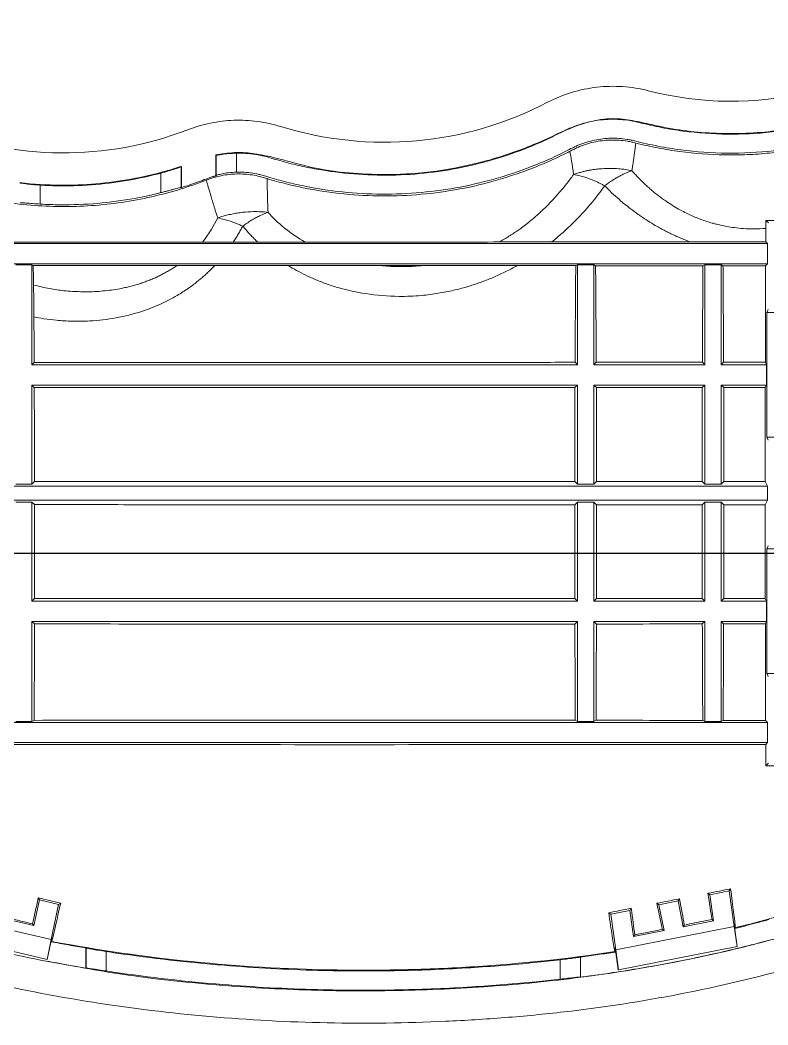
# Model space of a CAD drawing. Header units: inches. Extents: x 1424 to 4050, y 1126 to 1517.
# Drawn here: x 2799.89 to 2837.07, y 1321.96 to 1371.95 of the extents above; entities that cross this region are included whole.
import ezdxf

# ---------------------------------------------------------------- set-up
doc = ezdxf.new("R2010")
doc.units = ezdxf.units.IN
doc.header["$LTSCALE"] = 15
doc.linetypes.add('PHANTOM', pattern=[12.7, 6.35, -1.27, 1.27, -1.27, 1.27, -1.27])

msp = doc.modelspace()

# ---------------------------------------------------------------- linework, layer by layer
at = {"color": 7, "linetype": 'Continuous', "lineweight": 15}
for p, q in [((2809.635, 1365.229), (2809.62, 1365.241)), ((2809.62, 1364.207), (2809.62, 1365.241)), ((2809.635, 1364.226), (2809.635, 1365.229)), ((2810.64, 1365.329), (2810.64, 1364.387)), ((2807.912, 1364.677), (2807.898, 1364.658)), ((2807.912, 1364.677), (2807.912, 1363.622)), ((2806.893, 1363.368), (2806.893, 1364.341)), ((2807.898, 1363.632), (2807.898, 1364.658)), ((2809.62, 1364.207), (2809.635, 1364.226)), ((2800.891, 1363.743), (2800.891, 1362.799)), ((2837.101, 1361.863), (2836.976, 1361.989)), ((2837.057, 1360.833), (2796.793, 1360.833)), ((2837.057, 1360.833), (2836.967, 1360.922)), ((2837.057, 1360.833), (2837.057, 1359.828)), ((2791.55, 1359.828), (2837.057, 1359.828)), ((2799.671, 1359.781), (2800.475, 1359.781)), ((2800.475, 1359.781), (2800.538, 1359.75)), ((2800.475, 1359.781), (2800.475, 1354.803)), ((2824.6, 1359.737), (2827.519, 1359.736)), ((2827.519, 1359.736), (2827.61, 1359.781)), ((2827.61, 1359.781), (2828.414, 1359.781)), ((2827.61, 1354.803), (2827.61, 1359.781)), ((2828.414, 1359.781), (2828.506, 1359.735)), ((2828.414, 1359.781), (2828.414, 1354.803)), ((2833.846, 1359.734), (2833.941, 1359.781)), ((2833.941, 1359.781), (2834.745, 1359.781)), ((2833.941, 1354.803), (2833.941, 1359.781)), ((2834.745, 1359.781), (2834.841, 1359.733)), ((2834.745, 1359.781), (2834.745, 1354.803)), ((2836.962, 1359.733), (2837.057, 1359.828)), ((2837.017, 1357.4), (2837.092, 1357.549)), ((2837.017, 1351.201), (2837.017, 1357.4)), ((2837.017, 1357.4), (2838.101, 1357.4)), ((2800.475, 1354.803), (2800.585, 1354.913)), ((2800.475, 1354.803), (2827.61, 1354.803)), ((2827.486, 1354.927), (2827.61, 1354.803)), ((2828.414, 1354.803), (2828.538, 1354.927)), ((2828.414, 1354.803), (2833.941, 1354.803)), ((2833.817, 1354.928), (2833.941, 1354.803)), ((2834.745, 1354.803), (2834.87, 1354.928)), ((2834.745, 1354.803), (2837.01, 1354.803)), ((2836.948, 1354.927), (2837.01, 1354.803)), ((2837.01, 1354.803), (2837.01, 1353.798)), ((2827.61, 1353.798), (2800.475, 1353.798)), ((2800.475, 1353.798), (2800.475, 1348.866)), ((2800.59, 1353.682), (2800.475, 1353.798)), ((2827.61, 1353.798), (2827.481, 1353.669)), ((2827.61, 1348.866), (2827.61, 1353.798)), ((2833.941, 1353.798), (2828.414, 1353.798)), ((2828.414, 1353.798), (2828.414, 1348.866)), ((2828.543, 1353.668), (2828.414, 1353.798)), ((2833.941, 1353.798), (2833.812, 1353.668)), ((2833.941, 1348.866), (2833.941, 1353.798)), ((2837.01, 1353.798), (2834.745, 1353.798)), ((2834.745, 1353.798), (2834.745, 1348.866)), ((2834.745, 1353.798), (2834.875, 1353.668)), ((2837.01, 1353.798), (2836.946, 1353.669)), ((2837.092, 1351.051), (2837.017, 1351.201)), ((2838.101, 1351.201), (2837.017, 1351.201)), ((2791.527, 1348.773), (2837.057, 1348.773)), ((2800.475, 1348.866), (2799.671, 1348.866)), ((2800.6, 1348.991), (2800.475, 1348.866)), ((2827.61, 1348.866), (2827.47, 1349.006)), ((2828.414, 1348.866), (2827.61, 1348.866)), ((2828.554, 1349.005), (2828.414, 1348.866)), ((2833.941, 1348.866), (2833.804, 1349.003)), ((2834.745, 1348.866), (2833.941, 1348.866)), ((2834.882, 1349.002), (2834.745, 1348.866)), ((2836.943, 1349.001), (2837.057, 1348.773)), ((2837.057, 1348.069), (2837.057, 1348.773)), ((2837.057, 1348.069), (2791.527, 1348.069)), ((2799.671, 1347.976), (2800.475, 1347.976)), ((2800.475, 1347.976), (2800.601, 1347.85)), ((2800.475, 1347.976), (2800.475, 1343.044)), ((2827.469, 1347.836), (2827.61, 1347.976)), ((2827.61, 1347.976), (2828.414, 1347.976)), ((2827.61, 1343.044), (2827.61, 1347.976)), ((2828.414, 1347.976), (2828.554, 1347.836)), ((2828.414, 1347.976), (2828.414, 1343.044)), ((2833.804, 1347.839), (2833.941, 1347.976)), ((2833.941, 1347.976), (2834.745, 1347.976)), ((2833.941, 1343.044), (2833.941, 1347.976)), ((2834.745, 1347.976), (2834.882, 1347.84)), ((2834.745, 1347.976), (2834.745, 1343.044)), ((2837.057, 1348.069), (2836.943, 1347.842)), ((2837.017, 1345.641), (2837.092, 1345.791)), ((2837.017, 1339.442), (2837.017, 1345.641)), ((2837.017, 1345.641), (2838.101, 1345.641)), ((2800.602, 1343.171), (2800.475, 1343.044)), ((2800.475, 1343.044), (2827.61, 1343.044)), ((2827.473, 1343.181), (2827.61, 1343.044)), ((2828.55, 1343.18), (2828.414, 1343.044)), ((2828.414, 1343.044), (2833.941, 1343.044)), ((2833.811, 1343.175), (2833.941, 1343.044)), ((2834.875, 1343.174), (2834.745, 1343.044)), ((2834.745, 1343.044), (2837.01, 1343.044)), ((2836.947, 1343.171), (2837.01, 1343.044)), ((2837.01, 1343.044), (2837.01, 1342.039)), ((2827.61, 1342.039), (2800.475, 1342.039)), ((2800.475, 1342.039), (2800.475, 1337.061)), ((2800.601, 1341.913), (2800.475, 1342.039)), ((2827.61, 1342.039), (2827.476, 1341.905)), ((2827.61, 1337.061), (2827.61, 1342.039)), ((2833.941, 1342.039), (2828.414, 1342.039)), ((2828.414, 1342.039), (2828.414, 1337.061)), ((2828.547, 1341.906), (2828.414, 1342.039)), ((2833.941, 1342.039), (2833.814, 1341.912)), ((2833.941, 1337.061), (2833.941, 1342.039)), ((2837.01, 1342.039), (2834.745, 1342.039)), ((2834.745, 1342.039), (2834.745, 1337.061)), ((2834.871, 1341.914), (2834.745, 1342.039)), ((2837.01, 1342.039), (2836.949, 1341.917)), ((2837.092, 1339.293), (2837.017, 1339.442)), ((2838.101, 1339.442), (2837.017, 1339.442)), ((2837.057, 1337.014), (2791.539, 1337.014)), ((2800.475, 1337.061), (2799.671, 1337.061)), ((2800.585, 1337.116), (2800.475, 1337.061)), ((2827.61, 1337.061), (2827.495, 1337.118)), ((2828.414, 1337.061), (2827.61, 1337.061)), ((2828.528, 1337.118), (2828.414, 1337.061)), ((2833.941, 1337.061), (2833.835, 1337.114)), ((2834.745, 1337.061), (2833.941, 1337.061)), ((2834.85, 1337.113), (2834.745, 1337.061)), ((2837.057, 1337.014), (2836.96, 1337.111)), ((2837.057, 1337.014), (2837.057, 1336.009)), ((2791.543, 1336.009), (2837.057, 1336.009)), ((2836.964, 1335.917), (2837.057, 1336.009)), ((2836.968, 1334.854), (2837.101, 1334.986)), ((2835.22, 1328.732), (2835.145, 1328.627)), ((2800.859, 1328.179), (2800.792, 1328.286)), ((2832.678, 1328.234), (2832.607, 1328.129)), ((2834.195, 1328.44), (2834.095, 1328.512)), ((2835.145, 1328.627), (2834.195, 1328.44)), ((2834.377, 1327.145), (2834.195, 1328.44)), ((2835.145, 1328.627), (2835.394, 1326.852)), ((2800.561, 1326.907), (2800.859, 1328.179)), ((2801.8, 1327.959), (2800.859, 1328.179)), ((2801.8, 1327.959), (2801.428, 1326.208)), ((2801.905, 1328.025), (2801.8, 1327.959)), ((2830.282, 1327.764), (2830.207, 1327.658)), ((2831.659, 1327.943), (2831.553, 1328.013)), ((2832.607, 1328.129), (2831.659, 1327.943)), ((2831.91, 1326.661), (2831.659, 1327.943)), ((2832.607, 1328.129), (2832.858, 1326.847)), ((2795.593, 1327.573), (2801.428, 1326.208)), ((2800.561, 1326.907), (2799.081, 1327.253)), ((2829.257, 1327.472), (2829.158, 1327.543)), ((2829.257, 1327.472), (2830.207, 1327.658)), ((2829.506, 1325.697), (2829.257, 1327.472)), ((2830.207, 1327.658), (2830.389, 1326.362)), ((2834.295, 1327.203), (2834.377, 1327.145)), ((2800.508, 1326.993), (2800.561, 1326.907)), ((2829.506, 1325.697), (2835.394, 1326.852)), ((2831.824, 1326.719), (2831.91, 1326.661)), ((2834.377, 1327.145), (2832.858, 1326.847)), ((2832.858, 1326.847), (2832.916, 1326.933)), ((2835.393, 1326.96), (2835.413, 1326.945)), ((2835.547, 1325.858), (2835.393, 1326.96)), ((2835.394, 1326.852), (2835.543, 1325.857)), ((2835.413, 1326.945), (2835.395, 1326.942)), ((2835.438, 1326.768), (2835.413, 1326.945)), ((2835.438, 1326.768), (2835.462, 1326.803)), ((2801.228, 1325.222), (2795.376, 1326.592)), ((2801.428, 1326.208), (2801.228, 1325.222)), ((2801.232, 1325.221), (2801.463, 1326.309)), ((2801.437, 1326.1), (2801.477, 1326.287)), ((2801.477, 1326.287), (2801.459, 1326.291)), ((2801.463, 1326.309), (2801.477, 1326.287)), ((2831.91, 1326.661), (2830.389, 1326.362)), ((2830.389, 1326.362), (2830.45, 1326.449)), ((2801.437, 1326.1), (2801.468, 1326.12)), ((2803.165, 1325.786), (2803.158, 1325.791)), ((2803.158, 1325.791), (2803.158, 1324.783)), ((2803.165, 1325.786), (2803.165, 1324.789)), ((2829.463, 1325.778), (2829.479, 1325.8)), ((2829.481, 1325.782), (2829.463, 1325.778)), ((2829.463, 1325.778), (2829.49, 1325.589)), ((2829.479, 1325.8), (2829.634, 1324.698)), ((2829.638, 1324.699), (2829.506, 1325.697)), ((2835.543, 1325.857), (2829.638, 1324.699)), ((2835.547, 1325.858), (2835.543, 1325.857)), ((2801.232, 1325.221), (2801.228, 1325.222)), ((2804.17, 1325.615), (2804.17, 1324.646)), ((2826.748, 1325.205), (2826.748, 1324.241)), ((2827.76, 1325.343), (2827.753, 1325.338)), ((2827.753, 1325.338), (2827.753, 1324.346)), ((2827.76, 1325.343), (2827.76, 1324.34)), ((2829.638, 1324.699), (2829.634, 1324.698))]:
    msp.add_line(p, q, dxfattribs=at)
at = {"color": 1, "linetype": 'PHANTOM', "lineweight": 30}
msp.add_line((2851.106, 1345.413), (2778.139, 1345.413), dxfattribs=at)
at = {"color": 7, "linetype": 'Continuous', "lineweight": 15, "flags": 128}
for points in [[(2807.898, 1363.632), (2807.905, 1363.627), (2807.912, 1363.622)], [(2829.459, 1325.612), (2829.474, 1325.6), (2829.49, 1325.589)], [(2803.158, 1324.783), (2803.162, 1324.786), (2803.165, 1324.789)], [(2827.753, 1324.346), (2827.757, 1324.343), (2827.76, 1324.34)]]:
    msp.add_lwpolyline(points, dxfattribs=at)
at = {"color": 7, "linetype": 'Continuous', "lineweight": 15}
for centre, radius, start, end in [((2835.253, 1384.541), 16.626, 255.6029, 310.7847), ((2818.014, 1383.415), 17.538, 252.8357, 297.5269), ((2802.059, 1382.432), 17.086, 247.8182, 291.1501)]:
    msp.add_arc(centre, radius, start, end, dxfattribs=at)
for points, knots in [([(2809.62, 1365.241), (2809.921, 1365.291), (2810.522, 1365.39), (2811.733, 1365.326), (2813.182, 1364.935), (2814.91, 1364.474), (2816.693, 1364.292), (2818.691, 1364.239), (2820.904, 1364.439), (2823.282, 1364.959), (2825.229, 1365.642), (2826.747, 1366.363), (2827.947, 1366.865), (2829.13, 1367.1), (2830.215, 1366.994), (2831.174, 1366.777), (2832.773, 1366.423), (2835.068, 1366.237), (2837.714, 1366.414), (2840.015, 1366.902), (2841.964, 1367.547), (2843.669, 1368.331), (2845.127, 1369.191), (2846.238, 1369.96), (2846.954, 1370.565), (2847.307, 1370.813), (2847.383, 1370.866)], [0, 0, 0, 0, 0.023112, 0.046222, 0.091514, 0.136872, 0.182093, 0.227314, 0.288788, 0.350514, 0.411993, 0.445174, 0.478296, 0.510788, 0.535561, 0.560553, 0.58555, 0.660077, 0.734604, 0.786482, 0.838525, 0.890402, 0.928797, 0.967194, 0.992974, 1, 1, 1, 1]), ([(2845.13, 1369.176), (2844.618, 1368.847), (2843.448, 1368.175), (2841.543, 1367.346), (2839.432, 1366.714), (2837.261, 1366.342), (2835.063, 1366.232), (2833.224, 1366.363), (2831.97, 1366.567), (2831.24, 1366.718), (2830.766, 1366.836), (2830.462, 1366.909), (2830.158, 1366.964), (2829.736, 1367.014), (2829.247, 1367.024), (2828.753, 1366.991), (2828.264, 1366.911), (2827.791, 1366.791), (2827.388, 1366.645), (2827.11, 1366.525), (2826.729, 1366.333), (2826.043, 1365.987), (2824.892, 1365.495), (2823.425, 1364.984), (2821.601, 1364.544), (2819.749, 1364.285), (2817.877, 1364.207), (2816.011, 1364.311), (2814.461, 1364.551), (2813.411, 1364.793), (2812.795, 1364.958), (2812.382, 1365.083), (2812.098, 1365.166), (2811.78, 1365.238), (2811.344, 1365.308), (2810.94, 1365.332), (2810.704, 1365.331), (2810.64, 1365.329)], [0.1949706, 0.1949706, 0.1949706, 0.1949706, 0.2240653, 0.2590262, 0.293987, 0.3289479, 0.3639088, 0.3988696, 0.41635, 0.4250903, 0.4338305, 0.4394458, 0.4450612, 0.4563008, 0.4675414, 0.4787834, 0.4900259, 0.5012669, 0.5125067, 0.5181217, 0.5237366, 0.5386711, 0.5536056, 0.5834746, 0.6133436, 0.6432126, 0.6730817, 0.7029507, 0.7328197, 0.7477542, 0.7552214, 0.7626887, 0.7685555, 0.7744223, 0.786162, 0.7979018, 0.8022878, 0.8022878, 0.8022878, 0.8022878]), ([(2847.316, 1369.478), (2847.17, 1369.361), (2847.022, 1369.247), (2846.724, 1369.022), (2846.574, 1368.912), (2846.12, 1368.59), (2845.812, 1368.384), (2844.872, 1367.796), (2844.225, 1367.44), (2842.89, 1366.803), (2842.199, 1366.521), (2840.784, 1366.038), (2840.069, 1365.84), (2838.625, 1365.526), (2837.895, 1365.411), (2836.79, 1365.301), (2836.42, 1365.275), (2835.676, 1365.244), (2835.301, 1365.24), (2834.181, 1365.259), (2833.439, 1365.315), (2832.334, 1365.462), (2831.967, 1365.522), (2831.419, 1365.627), (2831.236, 1365.665), (2830.872, 1365.747), (2830.69, 1365.792), (2830.509, 1365.836)], [0, 0, 0, 0, 0.03125, 0.03125, 0.0625, 0.0625, 0.125, 0.125, 0.25, 0.25, 0.375, 0.375, 0.5, 0.5, 0.625, 0.625, 0.6875, 0.6875, 0.75, 0.75, 0.875, 0.875, 0.9375, 0.9375, 0.96875, 0.96875, 1, 1, 1, 1]), ([(2810.64, 1364.387), (2810.7, 1364.389), (2810.902, 1364.391), (2811.24, 1364.371), (2811.608, 1364.311), (2811.858, 1364.254), (2812.103, 1364.184), (2812.535, 1364.052), (2813.188, 1363.878), (2814.283, 1363.625), (2815.914, 1363.372), (2817.87, 1363.264), (2819.834, 1363.345), (2821.777, 1363.617), (2823.692, 1364.079), (2825.227, 1364.614), (2826.438, 1365.131), (2827.171, 1365.501), (2827.514, 1365.673), (2827.727, 1365.765), (2828.07, 1365.89), (2828.456, 1365.988), (2828.861, 1366.054), (2829.269, 1366.081), (2829.669, 1366.073), (2830.027, 1366.031), (2830.264, 1365.988), (2830.53, 1365.924), (2831.03, 1365.8), (2831.804, 1365.639), (2833.116, 1365.426), (2835.055, 1365.288), (2837.364, 1365.403), (2839.648, 1365.795), (2841.868, 1366.459), (2843.785, 1367.294), (2844.94, 1367.946), (2845.405, 1368.236)], [0.3037626, 0.3037626, 0.3037626, 0.3037626, 0.3080773, 0.3182603, 0.3284434, 0.3335322, 0.3386211, 0.3450982, 0.3515752, 0.3645294, 0.3904377, 0.416346, 0.4422543, 0.4681626, 0.4940709, 0.5199792, 0.5329334, 0.5458875, 0.550758, 0.5556284, 0.5653778, 0.5751281, 0.5848799, 0.5946312, 0.6043812, 0.6141305, 0.6190012, 0.6238719, 0.6314532, 0.6390344, 0.6541969, 0.6845219, 0.7148469, 0.7451718, 0.7754968, 0.8058218, 0.8274082, 0.8274082, 0.8274082, 0.8274082]), ([(2831.12, 1368.437), (2830.702, 1368.544), (2830.278, 1368.613), (2829.418, 1368.671), (2828.989, 1368.661), (2828.143, 1368.563), (2827.725, 1368.476), (2826.9, 1368.224), (2826.502, 1368.061), (2826.119, 1367.862)], [0, 0, 0, 0, 0.25, 0.25, 0.5, 0.5, 0.75, 0.75, 1, 1, 1, 1]), ([(2812.838, 1366.657), (2812.461, 1366.774), (2812.078, 1366.858), (2811.297, 1366.961), (2810.905, 1366.98), (2810.127, 1366.953), (2809.741, 1366.907), (2808.971, 1366.75), (2808.592, 1366.639), (2808.224, 1366.497)], [0, 0, 0, 0, 0.25, 0.25, 0.5, 0.5, 0.75, 0.75, 1, 1, 1, 1]), ([(2830.509, 1365.836), (2830.44, 1365.853), (2830.371, 1365.87), (2830.233, 1365.902), (2830.163, 1365.915), (2829.954, 1365.95), (2829.814, 1365.966), (2829.531, 1365.987), (2829.388, 1365.989), (2829.106, 1365.981), (2828.966, 1365.97), (2828.688, 1365.935), (2828.55, 1365.911), (2828.275, 1365.849), (2828.138, 1365.811), (2827.937, 1365.743), (2827.871, 1365.72), (2827.739, 1365.669), (2827.673, 1365.643), (2827.545, 1365.585), (2827.482, 1365.554), (2827.357, 1365.491), (2827.293, 1365.459), (2827.229, 1365.427)], [0, 0, 0, 0, 0.0625, 0.0625, 0.125, 0.125, 0.25, 0.25, 0.375, 0.375, 0.5, 0.5, 0.625, 0.625, 0.75, 0.75, 0.8125, 0.8125, 0.875, 0.875, 0.9375, 0.9375, 1, 1, 1, 1]), ([(2830.312, 1364.462), (2830.32, 1364.518), (2830.337, 1364.625), (2830.358, 1364.771), (2830.377, 1364.899), (2830.393, 1365.01), (2830.407, 1365.106), (2830.419, 1365.188), (2830.437, 1365.319), (2830.461, 1365.489), (2830.488, 1365.681), (2830.502, 1365.786), (2830.509, 1365.836)], [0, 0, 0, 0, 0.094155, 0.180774, 0.259858, 0.331406, 0.39542, 0.451898, 0.500841, 0.677294, 0.843679, 1, 1, 1, 1]), ([(2810.64, 1365.329), (2810.508, 1365.326), (2810.379, 1365.319), (2810.138, 1365.299), (2810.028, 1365.285), (2809.843, 1365.26), (2809.768, 1365.248), (2809.666, 1365.231), (2809.637, 1365.227), (2809.635, 1365.229)], [0, 0, 0, 0, 0.25, 0.25, 0.5, 0.5, 0.75, 0.75, 1, 1, 1, 1]), ([(2827.229, 1365.427), (2826.939, 1365.281), (2826.648, 1365.137), (2826.06, 1364.869), (2825.763, 1364.744), (2824.864, 1364.389), (2824.256, 1364.18), (2823.019, 1363.821), (2822.391, 1363.671), (2821.113, 1363.431), (2820.473, 1363.342), (2818.553, 1363.169), (2817.272, 1363.174), (2815.348, 1363.369), (2814.704, 1363.465), (2813.749, 1363.655), (2813.432, 1363.726), (2812.96, 1363.844), (2812.803, 1363.885), (2812.49, 1363.971), (2812.335, 1364.017), (2812.179, 1364.064)], [0, 0, 0, 0, 0.0625, 0.0625, 0.125, 0.125, 0.25, 0.25, 0.375, 0.375, 0.5, 0.5, 0.75, 0.75, 0.875, 0.875, 0.9375, 0.9375, 0.96875, 0.96875, 1, 1, 1, 1]), ([(2799.872, 1363.866), (2800.542, 1363.787), (2801.806, 1363.707), (2803.657, 1363.778), (2805.415, 1364.013), (2806.821, 1364.34), (2807.65, 1364.59), (2807.912, 1364.677)], [0.860063, 0.860063, 0.860063, 0.860063, 0.8923623, 0.9205763, 0.9487903, 0.9770042, 0.9900092, 0.9900092, 0.9900092, 0.9900092]), ([(2806.893, 1364.341), (2806.403, 1364.211), (2805.338, 1363.971), (2803.66, 1363.747), (2802.147, 1363.689), (2801.224, 1363.722), (2800.891, 1363.743)], [0.87706006, 0.87706006, 0.87706006, 0.87706006, 0.90128197, 0.92949593, 0.95770989, 0.9736463, 0.9736463, 0.9736463, 0.9736463]), ([(2807.898, 1364.658), (2807.895, 1364.654), (2807.866, 1364.642), (2807.76, 1364.603), (2807.684, 1364.577), (2807.498, 1364.516), (2807.388, 1364.482), (2807.151, 1364.412), (2807.022, 1364.376), (2806.893, 1364.341)], [0, 0, 0, 0, 0.25, 0.25, 0.5, 0.5, 0.75, 0.75, 1, 1, 1, 1]), ([(2807.912, 1363.622), (2808.041, 1363.662), (2808.472, 1363.801), (2809.035, 1364.011), (2809.386, 1364.14), (2809.518, 1364.18), (2809.601, 1364.202), (2809.62, 1364.207)], [0.24986639, 0.24986639, 0.24986639, 0.24986639, 0.25511465, 0.26735101, 0.27243961, 0.27752821, 0.27901273, 0.27901273, 0.27901273, 0.27901273]), ([(2812.179, 1364.064), (2812.054, 1364.101), (2811.932, 1364.139), (2811.683, 1364.202), (2811.556, 1364.227), (2811.301, 1364.267), (2811.172, 1364.282), (2810.915, 1364.299), (2810.787, 1364.301), (2810.531, 1364.295), (2810.403, 1364.287), (2810.148, 1364.259), (2810.02, 1364.238), (2809.765, 1364.185), (2809.639, 1364.154), (2809.39, 1364.081), (2809.269, 1364.035), (2809.147, 1363.99)], [0, 0, 0, 0, 0.125, 0.125, 0.25, 0.25, 0.375, 0.375, 0.5, 0.5, 0.625, 0.625, 0.75, 0.75, 0.875, 0.875, 1, 1, 1, 1]), ([(2809.635, 1364.226), (2809.637, 1364.229), (2809.665, 1364.239), (2809.768, 1364.268), (2809.843, 1364.287), (2810.027, 1364.326), (2810.138, 1364.345), (2810.377, 1364.374), (2810.508, 1364.384), (2810.64, 1364.387)], [0, 0, 0, 0, 0.25, 0.25, 0.5, 0.5, 0.75, 0.75, 1, 1, 1, 1]), ([(2823.718, 1360.914), (2823.799, 1360.96), (2823.962, 1361.051), (2824.198, 1361.194), (2824.423, 1361.338), (2824.635, 1361.482), (2824.814, 1361.613), (2824.97, 1361.729), (2825.142, 1361.863), (2825.38, 1362.057), (2825.621, 1362.268), (2826.006, 1362.624), (2826.437, 1363.064), (2826.888, 1363.588), (2827.195, 1363.976), (2827.35, 1364.187), (2827.412, 1364.271)], [0, 0, 0, 0, 0.049934, 0.099847, 0.149741, 0.195392, 0.241034, 0.272968, 0.304085, 0.363881, 0.447451, 0.488814, 0.671683, 0.818154, 0.927547, 1, 1, 1, 1]), ([(2827.412, 1364.271), (2827.478, 1364.293), (2827.606, 1364.337), (2827.797, 1364.391), (2827.977, 1364.436), (2828.148, 1364.472), (2828.308, 1364.501), (2828.456, 1364.523), (2828.593, 1364.54), (2828.718, 1364.552), (2828.935, 1364.569), (2829.241, 1364.578), (2829.627, 1364.561), (2829.982, 1364.523), (2830.205, 1364.482), (2830.312, 1364.462)], [0, 0, 0, 0, 0.072447, 0.140636, 0.204557, 0.264204, 0.319576, 0.370674, 0.4175, 0.46006, 0.498361, 0.639147, 0.769686, 0.889964, 1, 1, 1, 1]), ([(2828.956, 1363.708), (2828.907, 1363.735), (2828.808, 1363.789), (2828.655, 1363.867), (2828.494, 1363.942), (2828.326, 1364.014), (2828.151, 1364.082), (2827.946, 1364.151), (2827.695, 1364.222), (2827.513, 1364.253), (2827.412, 1364.271)], [0, 0, 0, 0, 0.089003, 0.183505, 0.283514, 0.389029, 0.500045, 0.619435, 0.78608, 1, 1, 1, 1]), ([(2830.312, 1364.462), (2830.26, 1364.443), (2830.156, 1364.406), (2829.996, 1364.338), (2829.832, 1364.261), (2829.663, 1364.173), (2829.491, 1364.074), (2829.316, 1363.964), (2829.136, 1363.843), (2829.016, 1363.753), (2828.956, 1363.708)], [0, 0, 0, 0, 0.117755, 0.237321, 0.358846, 0.482463, 0.608291, 0.736434, 0.866979, 1, 1, 1, 1]), ([(2830.312, 1364.462), (2830.357, 1364.411), (2830.446, 1364.308), (2830.591, 1364.153), (2830.745, 1363.995), (2830.906, 1363.837), (2831.076, 1363.679), (2831.254, 1363.522), (2831.439, 1363.366), (2831.633, 1363.213), (2831.834, 1363.063), (2832.184, 1362.817), (2832.579, 1362.575), (2833.102, 1362.304), (2833.584, 1362.089), (2834.021, 1361.937), (2834.321, 1361.85), (2834.499, 1361.802), (2834.743, 1361.743), (2835.053, 1361.681), (2835.433, 1361.622), (2835.884, 1361.577), (2836.405, 1361.556), (2836.776, 1361.574), (2836.972, 1361.583)], [0, 0, 0, 0, 0.034397, 0.069055, 0.103955, 0.139031, 0.174208, 0.209411, 0.244597, 0.279768, 0.314932, 0.350103, 0.45669, 0.499924, 0.579981, 0.658209, 0.67301, 0.695765, 0.72648, 0.765163, 0.811826, 0.866487, 0.929194, 1, 1, 1, 1]), ([(2809.147, 1363.99), (2808.909, 1363.902), (2808.67, 1363.814), (2808.191, 1363.648), (2807.951, 1363.571), (2807.225, 1363.355), (2806.737, 1363.23), (2805.753, 1363.016), (2805.257, 1362.928), (2804.256, 1362.791), (2803.75, 1362.74), (2802.228, 1362.649), (2801.22, 1362.667), (2799.218, 1362.854), (2798.223, 1363.024), (2797.236, 1363.273)], [0, 0, 0, 0, 0.0625, 0.0625, 0.125, 0.125, 0.25, 0.25, 0.375, 0.375, 0.5, 0.5, 0.75, 0.75, 1, 1, 1, 1]), ([(2800.891, 1363.743), (2800.76, 1363.751), (2800.631, 1363.761), (2800.39, 1363.783), (2800.28, 1363.794), (2800.002, 1363.827), (2799.891, 1363.845), (2799.886, 1363.85)], [0, 0, 0, 0, 0.25, 0.25, 0.5, 0.5, 1, 1, 1, 1]), ([(2809.712, 1362.109), (2809.691, 1362.174), (2809.651, 1362.301), (2809.595, 1362.482), (2809.542, 1362.651), (2809.494, 1362.809), (2809.449, 1362.957), (2809.408, 1363.095), (2809.357, 1363.265), (2809.3, 1363.459), (2809.241, 1363.663), (2809.189, 1363.842), (2809.161, 1363.941), (2809.147, 1363.99)], [0, 0, 0, 0, 0.076905, 0.151999, 0.225295, 0.296796, 0.366508, 0.434439, 0.500595, 0.629862, 0.756164, 0.879536, 1, 1, 1, 1]), ([(2812.219, 1362.388), (2812.216, 1362.454), (2812.208, 1362.586), (2812.2, 1362.774), (2812.193, 1362.953), (2812.188, 1363.124), (2812.184, 1363.286), (2812.181, 1363.44), (2812.18, 1363.584), (2812.179, 1363.719), (2812.178, 1363.844), (2812.178, 1363.96), (2812.179, 1364.029), (2812.179, 1364.064)], [0, 0, 0, 0, 0.089614, 0.179458, 0.269542, 0.359877, 0.450473, 0.541338, 0.632482, 0.723913, 0.815638, 0.907665, 1, 1, 1, 1]), ([(2826.332, 1360.918), (2826.407, 1360.98), (2826.559, 1361.104), (2826.778, 1361.294), (2826.993, 1361.487), (2827.203, 1361.684), (2827.408, 1361.883), (2827.607, 1362.085), (2827.85, 1362.341), (2828.128, 1362.648), (2828.429, 1363.006), (2828.707, 1363.359), (2828.873, 1363.593), (2828.956, 1363.708)], [0, 0, 0, 0, 0.071966, 0.143997, 0.216125, 0.288381, 0.360794, 0.433387, 0.506186, 0.63346, 0.758093, 0.880226, 1, 1, 1, 1]), ([(2833.208, 1360.921), (2833.124, 1360.952), (2832.958, 1361.014), (2832.715, 1361.114), (2832.478, 1361.218), (2832.248, 1361.325), (2832.024, 1361.436), (2831.798, 1361.556), (2831.523, 1361.707), (2831.204, 1361.897), (2830.893, 1362.099), (2830.565, 1362.327), (2830.165, 1362.621), (2829.721, 1362.983), (2829.3, 1363.362), (2829.07, 1363.594), (2828.956, 1363.708)], [0, 0, 0, 0, 0.04861, 0.096623, 0.144034, 0.190838, 0.237034, 0.282626, 0.334181, 0.413067, 0.493782, 0.547238, 0.646141, 0.786362, 0.894331, 1, 1, 1, 1]), ([(2800.891, 1362.799), (2801.221, 1362.78), (2802.171, 1362.747), (2803.74, 1362.807), (2805.421, 1363.031), (2806.458, 1363.258), (2806.893, 1363.368)], [0.15641126, 0.15641126, 0.15641126, 0.15641126, 0.16946012, 0.19393284, 0.21840556, 0.23612454, 0.23612454, 0.23612454, 0.23612454]), ([(2806.893, 1363.368), (2806.925, 1363.376), (2806.989, 1363.392), (2807.085, 1363.417), (2807.178, 1363.441), (2807.3, 1363.474), (2807.443, 1363.513), (2807.599, 1363.555), (2807.73, 1363.591), (2807.825, 1363.616), (2807.884, 1363.631), (2807.893, 1363.632), (2807.898, 1363.632)], [0, 0, 0, 0, 0.0626623, 0.1253268, 0.1879935, 0.2506623, 0.3761063, 0.5005458, 0.6340289, 0.761552, 0.8834243, 1, 1, 1, 1]), ([(2799.886, 1362.867), (2799.889, 1362.87), (2799.916, 1362.869), (2800.019, 1362.862), (2800.094, 1362.856), (2800.372, 1362.834), (2800.629, 1362.815), (2800.891, 1362.799)], [0, 0, 0, 0, 0.25, 0.25, 0.5, 0.5, 1, 1, 1, 1]), ([(2809.712, 1362.109), (2809.783, 1362.133), (2809.931, 1362.182), (2810.163, 1362.246), (2810.413, 1362.304), (2810.681, 1362.354), (2811.043, 1362.403), (2811.562, 1362.438), (2811.982, 1362.415), (2812.219, 1362.388), (2812.219, 1362.388)], [0, 0, 0, 0, 0.0878756, 0.1818259, 0.281859, 0.3879753, 0.5001676, 0.7111709, 0.9998377, 1, 1, 1, 1]), ([(2812.219, 1362.388), (2812.168, 1362.37), (2812.07, 1362.334), (2811.929, 1362.274), (2811.804, 1362.216), (2811.695, 1362.162), (2811.551, 1362.085), (2811.372, 1361.982), (2811.158, 1361.845), (2811.021, 1361.748), (2810.956, 1361.701)], [0, 0, 0, 0, 0.126885, 0.240255, 0.3401, 0.426422, 0.499227, 0.680701, 0.847625, 1, 1, 1, 1]), ([(2812.219, 1362.388), (2812.445, 1362.131), (2812.711, 1361.871), (2813.33, 1361.369), (2813.68, 1361.129), (2814.065, 1360.91)], [0, 0, 0, 0, 0.5, 0.5, 1, 1, 1, 1]), ([(2810.956, 1361.701), (2810.896, 1361.728), (2810.777, 1361.781), (2810.601, 1361.852), (2810.361, 1361.94), (2810.062, 1362.035), (2809.827, 1362.085), (2809.712, 1362.109)], [0, 0, 0, 0, 0.142099, 0.280815, 0.416188, 0.71398, 1, 1, 1, 1]), ([(2810.486, 1360.912), (2810.528, 1360.977), (2810.614, 1361.109), (2810.734, 1361.306), (2810.849, 1361.504), (2810.921, 1361.635), (2810.956, 1361.701)], [0, 0, 0, 0, 0.246884, 0.495722, 0.746698, 1, 1, 1, 1]), ([(2811.699, 1360.912), (2811.643, 1360.966), (2811.533, 1361.073), (2811.376, 1361.233), (2811.228, 1361.392), (2811.088, 1361.548), (2811, 1361.65), (2810.956, 1361.701)], [0, 0, 0, 0, 0.207564, 0.411374, 0.611404, 0.807622, 1, 1, 1, 1]), ([(2836.976, 1361.989), (2836.975, 1361.922), (2836.974, 1361.789), (2836.973, 1361.652), (2836.972, 1361.583)], [0, 0, 0, 0, 0.500001, 1, 1, 1, 1]), ([(2808.951, 1360.909), (2807.134, 1360.904), (2805.296, 1360.899), (2802.903, 1360.897), (2802.418, 1360.897), (2801.445, 1360.897), (2800.961, 1360.897), (2799.522, 1360.899), (2798.576, 1360.9), (2797.638, 1360.903)], [0, 0, 0, 0, 0.5, 0.5, 0.625, 0.625, 0.75, 0.75, 1, 1, 1, 1]), ([(2823.718, 1360.914), (2822.932, 1360.912), (2822.142, 1360.911), (2820.552, 1360.908), (2819.752, 1360.907), (2818.14, 1360.906), (2817.327, 1360.906), (2816.098, 1360.907), (2815.687, 1360.908), (2814.873, 1360.909), (2814.469, 1360.91), (2814.065, 1360.91)], [0, 0, 0, 0, 0.25, 0.25, 0.5, 0.5, 0.75, 0.75, 0.875, 0.875, 1, 1, 1, 1]), ([(2836.967, 1360.922), (2836.341, 1360.922), (2835.714, 1360.922), (2834.461, 1360.922), (2833.834, 1360.921), (2833.208, 1360.921)], [0, 0, 0, 0, 0.5, 0.5, 1, 1, 1, 1]), ([(2800.538, 1359.75), (2801.75, 1359.751), (2802.95, 1359.75), (2805.332, 1359.748), (2806.513, 1359.746), (2807.688, 1359.744)], [0, 0, 0, 0, 0.5, 0.5, 1, 1, 1, 1]), ([(2800.555, 1358.771), (2800.554, 1358.857), (2800.551, 1359.027), (2800.547, 1359.274), (2800.543, 1359.516), (2800.539, 1359.672), (2800.538, 1359.75)], [0, 0, 0, 0, 0.2501208, 0.5000553, 0.7499621, 1, 1, 1, 1]), ([(2807.688, 1359.744), (2807.628, 1359.703), (2807.508, 1359.621), (2807.32, 1359.505), (2807.125, 1359.393), (2806.925, 1359.286), (2806.718, 1359.184), (2806.504, 1359.088), (2806.285, 1358.998), (2806.059, 1358.914), (2805.827, 1358.836), (2805.589, 1358.764), (2805.346, 1358.699), (2805.097, 1358.64), (2804.792, 1358.579), (2804.428, 1358.52), (2804.005, 1358.472), (2803.572, 1358.443), (2803.131, 1358.432), (2802.812, 1358.444), (2802.598, 1358.45), (2802.39, 1358.457), (2801.966, 1358.492), (2801.316, 1358.589), (2800.82, 1358.708), (2800.555, 1358.771)], [0, 0, 0, 0, 0.030687, 0.061543, 0.092602, 0.123898, 0.155462, 0.187324, 0.219515, 0.252061, 0.284989, 0.318323, 0.352088, 0.386303, 0.420991, 0.476788, 0.533543, 0.591314, 0.650148, 0.710092, 0.719075, 0.735977, 0.793108, 0.889816, 1, 1, 1, 1]), ([(2809.563, 1359.741), (2809.505, 1359.681), (2809.391, 1359.562), (2809.215, 1359.391), (2809.041, 1359.231), (2808.868, 1359.082), (2808.612, 1358.871), (2808.232, 1358.586), (2807.639, 1358.205), (2806.868, 1357.805), (2805.853, 1357.41), (2804.664, 1357.113), (2803.493, 1356.976), (2802.503, 1356.961), (2801.74, 1357.008), (2801.111, 1357.083), (2800.738, 1357.152), (2800.573, 1357.183)], [0, 0, 0, 0, 0.027759, 0.054408, 0.079942, 0.104362, 0.12767, 0.185853, 0.254174, 0.347294, 0.45245, 0.585722, 0.717539, 0.807748, 0.884848, 0.948922, 1, 1, 1, 1]), ([(2813.219, 1359.74), (2813.983, 1359.74), (2814.748, 1359.74), (2816.275, 1359.741), (2817.038, 1359.742), (2817.803, 1359.742)], [0, 0, 0, 0, 0.5, 0.5, 1, 1, 1, 1]), ([(2824.6, 1359.737), (2824.508, 1359.686), (2824.325, 1359.584), (2824.045, 1359.441), (2823.764, 1359.306), (2823.482, 1359.18), (2823.2, 1359.062), (2822.917, 1358.953), (2822.635, 1358.851), (2822.352, 1358.758), (2822.071, 1358.673), (2821.65, 1358.556), (2821.055, 1358.418), (2820.401, 1358.312), (2819.617, 1358.226), (2818.541, 1358.181), (2817.166, 1358.293), (2815.977, 1358.553), (2815.162, 1358.811), (2814.604, 1359.025), (2814.096, 1359.254), (2813.636, 1359.49), (2813.355, 1359.659), (2813.219, 1359.74)], [0, 0, 0, 0, 0.026888, 0.053478, 0.07977, 0.105763, 0.131455, 0.156845, 0.18193, 0.206711, 0.231186, 0.255355, 0.315701, 0.383275, 0.419902, 0.511554, 0.650262, 0.76182, 0.815495, 0.866144, 0.913781, 0.958402, 1, 1, 1, 1]), ([(2819.903, 1359.741), (2819.797, 1359.731), (2819.601, 1359.713), (2819.303, 1359.695), (2819, 1359.687), (2818.632, 1359.689), (2818.229, 1359.703), (2817.938, 1359.73), (2817.803, 1359.742)], [0, 0, 0, 0, 0.150855, 0.281026, 0.425335, 0.581833, 0.806256, 1, 1, 1, 1]), ([(2819.903, 1359.741), (2820.687, 1359.74), (2821.468, 1359.739), (2823.031, 1359.738), (2823.813, 1359.737), (2824.6, 1359.737)], [0, 0, 0, 0, 0.5, 0.5, 1, 1, 1, 1]), ([(2827.519, 1359.736), (2827.518, 1359.603), (2827.515, 1359.335), (2827.512, 1358.927), (2827.508, 1358.512), (2827.505, 1358.089), (2827.502, 1357.659), (2827.499, 1357.222), (2827.496, 1356.777), (2827.493, 1356.325), (2827.491, 1355.866), (2827.488, 1355.399), (2827.487, 1355.085), (2827.486, 1354.927)], [0, 0, 0, 0, 0.087322, 0.175237, 0.263788, 0.353018, 0.442969, 0.533681, 0.625193, 0.717544, 0.810772, 0.904912, 1, 1, 1, 1]), ([(2828.538, 1354.927), (2828.537, 1355.084), (2828.536, 1355.398), (2828.533, 1355.862), (2828.531, 1356.32), (2828.528, 1356.771), (2828.525, 1357.216), (2828.522, 1357.653), (2828.519, 1358.083), (2828.516, 1358.507), (2828.513, 1358.923), (2828.509, 1359.333), (2828.507, 1359.602), (2828.506, 1359.735)], [0, 0, 0, 0, 0.094736, 0.188596, 0.281614, 0.373828, 0.465274, 0.555989, 0.646013, 0.735385, 0.824145, 0.912336, 1, 1, 1, 1]), ([(2833.846, 1359.734), (2833.845, 1359.596), (2833.843, 1359.32), (2833.839, 1358.901), (2833.836, 1358.477), (2833.833, 1358.049), (2833.831, 1357.617), (2833.828, 1357.18), (2833.825, 1356.738), (2833.823, 1356.292), (2833.821, 1355.842), (2833.819, 1355.387), (2833.817, 1355.081), (2833.817, 1354.928)], [0, 0, 0, 0, 0.089638, 0.179424, 0.269394, 0.359583, 0.450027, 0.540762, 0.631822, 0.723241, 0.815055, 0.907297, 1, 1, 1, 1]), ([(2834.87, 1354.928), (2834.87, 1355.096), (2834.868, 1355.431), (2834.866, 1355.929), (2834.863, 1356.422), (2834.861, 1356.91), (2834.858, 1357.394), (2834.855, 1357.872), (2834.852, 1358.345), (2834.848, 1358.813), (2834.845, 1359.276), (2834.842, 1359.581), (2834.841, 1359.733)], [0, 0, 0, 0, 0.1016461, 0.2028055, 0.3035226, 0.4038426, 0.5038108, 0.6034733, 0.7028765, 0.8020673, 0.9010927, 1, 1, 1, 1]), ([(2800.573, 1357.183), (2800.573, 1357.241), (2800.572, 1357.358), (2800.57, 1357.529), (2800.569, 1357.698), (2800.567, 1357.863), (2800.565, 1358.061), (2800.562, 1358.287), (2800.559, 1358.537), (2800.557, 1358.693), (2800.555, 1358.771)], [0, 0, 0, 0, 0.100061, 0.199974, 0.29988, 0.399925, 0.500251, 0.666848, 0.833214, 1, 1, 1, 1]), ([(2800.585, 1354.913), (2800.585, 1355.047), (2800.584, 1355.312), (2800.582, 1355.704), (2800.58, 1356.087), (2800.578, 1356.46), (2800.575, 1356.826), (2800.574, 1357.064), (2800.573, 1357.183)], [0, 0, 0, 0, 0.173801, 0.34465, 0.512619, 0.677781, 0.840214, 1, 1, 1, 1]), ([(2827.486, 1354.927), (2826.403, 1354.926), (2824.227, 1354.926), (2820.946, 1354.924), (2817.633, 1354.923), (2814.287, 1354.921), (2810.908, 1354.92), (2807.496, 1354.918), (2804.051, 1354.916), (2801.744, 1354.914), (2800.585, 1354.913)], [0, 0, 0, 0, 0.12071, 0.242644, 0.365802, 0.490186, 0.615797, 0.742636, 0.870703, 1, 1, 1, 1]), ([(2833.817, 1354.928), (2833.252, 1354.928), (2832.101, 1354.927), (2830.341, 1354.927), (2829.146, 1354.927), (2828.538, 1354.927)], [0, 0, 0, 0, 0.320876, 0.654208, 1, 1, 1, 1]), ([(2836.948, 1354.927), (2836.605, 1354.927), (2835.913, 1354.928), (2835.22, 1354.928), (2834.87, 1354.928)], [0, 0, 0, 0, 0.495172, 1, 1, 1, 1]), ([(2800.6, 1348.991), (2800.6, 1349.269), (2800.599, 1349.809), (2800.598, 1350.594), (2800.596, 1351.372), (2800.595, 1352.148), (2800.593, 1352.927), (2800.591, 1353.434), (2800.59, 1353.682)], [0, 0, 0, 0, 0.176861, 0.343503, 0.499969, 0.673063, 0.839705, 1, 1, 1, 1]), ([(2800.59, 1353.682), (2801.775, 1353.682), (2804.101, 1353.68), (2807.526, 1353.678), (2810.822, 1353.675), (2814.523, 1353.673), (2818.619, 1353.671), (2823.102, 1353.67), (2826.039, 1353.669), (2827.481, 1353.669)], [0, 0, 0, 0, 0.132232, 0.259642, 0.38223, 0.499998, 0.672513, 0.839178, 1, 1, 1, 1]), ([(2827.481, 1353.669), (2827.48, 1353.502), (2827.479, 1353.168), (2827.477, 1352.663), (2827.476, 1352.154), (2827.474, 1351.64), (2827.473, 1351.122), (2827.472, 1350.599), (2827.471, 1350.072), (2827.47, 1349.54), (2827.47, 1349.184), (2827.47, 1349.006)], [0, 0, 0, 0, 0.10851, 0.217588, 0.327269, 0.43759, 0.548586, 0.660292, 0.77274, 0.885966, 1, 1, 1, 1]), ([(2828.543, 1353.668), (2829.145, 1353.668), (2830.331, 1353.668), (2832.088, 1353.668), (2833.243, 1353.668), (2833.812, 1353.668)], [0, 0, 0, 0, 0.342453, 0.675783, 1, 1, 1, 1]), ([(2828.554, 1349.005), (2828.553, 1349.184), (2828.553, 1349.541), (2828.552, 1350.073), (2828.552, 1350.6), (2828.551, 1351.123), (2828.549, 1351.641), (2828.548, 1352.155), (2828.547, 1352.664), (2828.545, 1353.168), (2828.544, 1353.502), (2828.543, 1353.668)], [0, 0, 0, 0, 0.11423, 0.227599, 0.340143, 0.451893, 0.562886, 0.673157, 0.782742, 0.891677, 1, 1, 1, 1]), ([(2833.812, 1353.668), (2833.811, 1353.503), (2833.81, 1353.171), (2833.809, 1352.668), (2833.808, 1352.161), (2833.807, 1351.648), (2833.806, 1351.129), (2833.805, 1350.606), (2833.805, 1350.076), (2833.804, 1349.542), (2833.804, 1349.183), (2833.804, 1349.003)], [0, 0, 0, 0, 0.1074293, 0.2156886, 0.3248181, 0.4348571, 0.5458438, 0.6578156, 0.7708088, 0.8848588, 1, 1, 1, 1]), ([(2834.875, 1353.668), (2835.222, 1353.669), (2835.913, 1353.669), (2836.603, 1353.669), (2836.946, 1353.669)], [0, 0, 0, 0, 0.503177, 1, 1, 1, 1]), ([(2834.882, 1349.002), (2834.882, 1349.183), (2834.882, 1349.541), (2834.881, 1350.077), (2834.881, 1350.607), (2834.88, 1351.131), (2834.88, 1351.649), (2834.879, 1352.162), (2834.877, 1352.67), (2834.876, 1353.171), (2834.875, 1353.503), (2834.875, 1353.668)], [0, 0, 0, 0, 0.115347, 0.229551, 0.342647, 0.45467, 0.565657, 0.675645, 0.784671, 0.892776, 1, 1, 1, 1]), ([(2827.47, 1349.006), (2826.943, 1349.006), (2825.881, 1349.006), (2824.272, 1349.006), (2822.635, 1349.006), (2820.969, 1349.005), (2819.274, 1349.005), (2817.551, 1349.004), (2815.798, 1349.004), (2813.245, 1349.002), (2809.784, 1349), (2805.308, 1348.996), (2802.209, 1348.993), (2800.6, 1348.991)], [0, 0, 0, 0, 0.058756, 0.118578, 0.179468, 0.241428, 0.304462, 0.368569, 0.433753, 0.500014, 0.653562, 0.820219, 1, 1, 1, 1]), ([(2833.804, 1349.003), (2833.368, 1349.003), (2832.496, 1349.004), (2831.185, 1349.005), (2829.871, 1349.005), (2828.993, 1349.005), (2828.554, 1349.005)], [0, 0, 0, 0, 0.248982, 0.498638, 0.748974, 1, 1, 1, 1]), ([(2836.943, 1349.001), (2836.6, 1349.001), (2835.913, 1349.002), (2835.226, 1349.002), (2834.882, 1349.002)], [0, 0, 0, 0, 0.499699, 1, 1, 1, 1]), ([(2800.601, 1347.85), (2801.401, 1347.849), (2802.98, 1347.847), (2805.315, 1347.845), (2807.586, 1347.843), (2809.791, 1347.841), (2811.93, 1347.839), (2814.272, 1347.838), (2816.817, 1347.836), (2819.566, 1347.835), (2822.255, 1347.835), (2824.883, 1347.835), (2826.614, 1347.835), (2827.469, 1347.836)], [0, 0, 0, 0, 0.089472, 0.176485, 0.26104, 0.34314, 0.422787, 0.499985, 0.604563, 0.706843, 0.806836, 0.904551, 1, 1, 1, 1]), ([(2800.602, 1343.171), (2800.602, 1343.368), (2800.603, 1343.769), (2800.603, 1344.384), (2800.603, 1345.026), (2800.603, 1345.694), (2800.602, 1346.389), (2800.602, 1347.111), (2800.601, 1347.601), (2800.601, 1347.85)], [0, 0, 0, 0, 0.125828, 0.257286, 0.394404, 0.537211, 0.685732, 0.839988, 1, 1, 1, 1]), ([(2827.469, 1347.836), (2827.469, 1347.643), (2827.469, 1347.259), (2827.469, 1346.68), (2827.469, 1346.101), (2827.47, 1345.52), (2827.47, 1344.937), (2827.471, 1344.353), (2827.472, 1343.767), (2827.473, 1343.377), (2827.473, 1343.181)], [0, 0, 0, 0, 0.12363, 0.24758, 0.371887, 0.496587, 0.621713, 0.747301, 0.873385, 1, 1, 1, 1]), ([(2828.55, 1343.18), (2828.55, 1343.376), (2828.551, 1343.767), (2828.552, 1344.354), (2828.553, 1344.939), (2828.553, 1345.522), (2828.554, 1346.103), (2828.554, 1346.682), (2828.554, 1347.26), (2828.554, 1347.644), (2828.554, 1347.836)], [0, 0, 0, 0, 0.1268773, 0.253151, 0.3788542, 0.5040204, 0.6286835, 0.7528779, 0.8766383, 1, 1, 1, 1]), ([(2828.554, 1347.836), (2828.992, 1347.836), (2829.868, 1347.836), (2831.181, 1347.837), (2832.493, 1347.838), (2833.367, 1347.839), (2833.804, 1347.839)], [0, 0, 0, 0, 0.250197, 0.500258, 0.750189, 1, 1, 1, 1]), ([(2833.804, 1347.839), (2833.804, 1347.647), (2833.804, 1347.263), (2833.805, 1346.686), (2833.805, 1346.107), (2833.806, 1345.525), (2833.807, 1344.941), (2833.808, 1344.354), (2833.809, 1343.765), (2833.81, 1343.372), (2833.811, 1343.175)], [0, 0, 0, 0, 0.122751, 0.246081, 0.370022, 0.494607, 0.619867, 0.745832, 0.872533, 1, 1, 1, 1]), ([(2834.875, 1343.174), (2834.875, 1343.371), (2834.876, 1343.764), (2834.877, 1344.354), (2834.879, 1344.941), (2834.88, 1345.525), (2834.88, 1346.107), (2834.881, 1346.687), (2834.882, 1347.264), (2834.882, 1347.648), (2834.882, 1347.84)], [0, 0, 0, 0, 0.12755, 0.254312, 0.380316, 0.50559, 0.630164, 0.75407, 0.877338, 1, 1, 1, 1]), ([(2834.882, 1347.84), (2835.225, 1347.84), (2835.913, 1347.841), (2836.6, 1347.841), (2836.943, 1347.842)], [0, 0, 0, 0, 0.500077, 1, 1, 1, 1]), ([(2827.473, 1343.181), (2826.977, 1343.181), (2825.985, 1343.182), (2824.495, 1343.183), (2823.006, 1343.183), (2821.516, 1343.184), (2820.025, 1343.184), (2818.534, 1343.184), (2817.042, 1343.184), (2815.55, 1343.184), (2814.057, 1343.183), (2812.564, 1343.183), (2811.071, 1343.182), (2809.577, 1343.181), (2808.082, 1343.18), (2806.587, 1343.179), (2805.091, 1343.177), (2803.595, 1343.175), (2802.099, 1343.174), (2801.101, 1343.172), (2800.602, 1343.171)], [0, 0, 0, 0, 0.0553914, 0.1107884, 0.1661936, 0.2216096, 0.2770389, 0.3324842, 0.3879479, 0.4434327, 0.498941, 0.5544756, 0.6100389, 0.6656335, 0.7212618, 0.7769266, 0.8326303, 0.8883754, 0.9441644, 1, 1, 1, 1]), ([(2833.811, 1343.175), (2833.373, 1343.175), (2832.497, 1343.176), (2831.182, 1343.178), (2829.866, 1343.179), (2828.989, 1343.18), (2828.55, 1343.18)], [0, 0, 0, 0, 0.249915, 0.49988, 0.749905, 1, 1, 1, 1]), ([(2836.947, 1343.171), (2836.602, 1343.171), (2835.912, 1343.172), (2835.221, 1343.173), (2834.875, 1343.174)], [0, 0, 0, 0, 0.499316, 1, 1, 1, 1]), ([(2800.585, 1337.116), (2800.589, 1337.899), (2800.593, 1338.691), (2800.598, 1340.291), (2800.6, 1341.099), (2800.601, 1341.913)], [0, 0, 0, 0, 0.5, 0.5, 1, 1, 1, 1]), ([(2800.601, 1341.913), (2802.838, 1341.91), (2805.076, 1341.908), (2809.553, 1341.904), (2811.792, 1341.903), (2818.51, 1341.901), (2822.992, 1341.902), (2827.476, 1341.905)], [0, 0, 0, 0, 0.25, 0.25, 0.5, 0.5, 1, 1, 1, 1]), ([(2827.495, 1337.118), (2823.007, 1337.121), (2818.52, 1337.122), (2811.793, 1337.121), (2809.551, 1337.121), (2805.067, 1337.119), (2802.826, 1337.118), (2800.585, 1337.116)], [0, 0, 0, 0, 0.5, 0.5, 0.75, 0.75, 1, 1, 1, 1]), ([(2836.96, 1337.111), (2836.612, 1337.111), (2835.909, 1337.112), (2835.205, 1337.113), (2834.85, 1337.113)], [0, 0, 0, 0, 0.495938, 1, 1, 1, 1]), ([(2871.972, 1336.312), (2871.346, 1336.348), (2869.661, 1336.445), (2866.909, 1336.295), (2863.749, 1335.907), (2860.489, 1335.241), (2857.171, 1334.219), (2853.817, 1332.857), (2850.52, 1331.348), (2847.234, 1329.809), (2843.867, 1328.348), (2840.374, 1327.093), (2836.773, 1326.037), (2832.855, 1325.126), (2828.624, 1324.403), (2824.091, 1323.905), (2819.437, 1323.652), (2814.67, 1323.639), (2809.802, 1323.903), (2805.317, 1324.374), (2802.486, 1324.902), (2801.256, 1325.131)], [0, 0, 0, 0, 0.025798, 0.069519, 0.11326, 0.156855, 0.206396, 0.256024, 0.305848, 0.355729, 0.405483, 0.456968, 0.508503, 0.559999, 0.622555, 0.685172, 0.747747, 0.81444, 0.88142, 0.948489, 1, 1, 1, 1]), ([(2791.631, 1335.921), (2795.386, 1335.916), (2799.151, 1335.912), (2806.693, 1335.907), (2810.471, 1335.906), (2818.036, 1335.905), (2821.823, 1335.906), (2827.513, 1335.909), (2829.408, 1335.91), (2833.191, 1335.913), (2835.08, 1335.914), (2836.964, 1335.917)], [0, 0, 0, 0, 0.25, 0.25, 0.5, 0.5, 0.75, 0.75, 0.875, 0.875, 1, 1, 1, 1]), ([(2877.502, 1334.009), (2876.537, 1334.2), (2875.573, 1334.365), (2873.641, 1334.618), (2872.674, 1334.705), (2869.769, 1334.839), (2867.829, 1334.768), (2864.911, 1334.431), (2863.935, 1334.279), (2862.013, 1333.905), (2861.063, 1333.683), (2859.185, 1333.17), (2858.257, 1332.878), (2856.423, 1332.227), (2855.517, 1331.869), (2852.821, 1330.717), (2851.054, 1329.855), (2848.392, 1328.597), (2847.502, 1328.184), (2845.712, 1327.399), (2844.811, 1327.028), (2840.274, 1325.283), (2836.541, 1324.244), (2830.816, 1323.133), (2828.886, 1322.838), (2825.961, 1322.5), (2824.981, 1322.405), (2823.011, 1322.248), (2822.025, 1322.187), (2817.109, 1321.964), (2813.199, 1322.044), (2805.424, 1322.721), (2801.56, 1323.318), (2796.764, 1324.453), (2795.805, 1324.7), (2793.898, 1325.235), (2792.951, 1325.522), (2790.134, 1326.447), (2788.285, 1327.147), (2786.469, 1327.944)], [0, 0, 0, 0, 0.03125, 0.03125, 0.0625, 0.0625, 0.125, 0.125, 0.15625, 0.15625, 0.1875, 0.1875, 0.21875, 0.21875, 0.25, 0.25, 0.3125, 0.3125, 0.34375, 0.34375, 0.375, 0.375, 0.5, 0.5, 0.5625, 0.5625, 0.59375, 0.59375, 0.625, 0.625, 0.75, 0.75, 0.875, 0.875, 0.90625, 0.90625, 0.9375, 0.9375, 1, 1, 1, 1]), ([(2850.179, 1332.367), (2848.991, 1331.804), (2847.808, 1331.233), (2845.42, 1330.143), (2844.214, 1329.627), (2841.766, 1328.683), (2840.525, 1328.253), (2838.013, 1327.47), (2836.742, 1327.117), (2835.462, 1326.803)], [0, 0, 0, 0, 0.25, 0.25, 0.5, 0.5, 0.75, 0.75, 1, 1, 1, 1]), ([(2835.22, 1328.732), (2835.033, 1328.696), (2834.658, 1328.622), (2834.283, 1328.549), (2834.095, 1328.512)], [0, 0, 0, 0, 0.498018, 1, 1, 1, 1]), ([(2835.462, 1326.803), (2835.44, 1326.996), (2835.409, 1327.257), (2835.327, 1327.908), (2835.277, 1328.3), (2835.22, 1328.732)], [0, 0, 0, 0, 0.5, 0.5, 1, 1, 1, 1]), ([(2801.905, 1328.025), (2801.72, 1328.068), (2801.349, 1328.155), (2800.978, 1328.242), (2800.792, 1328.286)], [0, 0, 0, 0, 0.499382, 1, 1, 1, 1]), ([(2832.678, 1328.234), (2832.49, 1328.197), (2832.116, 1328.124), (2831.741, 1328.05), (2831.553, 1328.013)], [0, 0, 0, 0, 0.499559, 1, 1, 1, 1]), ([(2801.468, 1326.12), (2801.517, 1326.321), (2801.579, 1326.588), (2801.726, 1327.228), (2801.81, 1327.602), (2801.905, 1328.025)], [0, 0, 0, 0, 0.5, 0.5, 1, 1, 1, 1]), ([(2830.282, 1327.764), (2830.094, 1327.727), (2829.719, 1327.653), (2829.345, 1327.579), (2829.158, 1327.543)], [0, 0, 0, 0, 0.500691, 1, 1, 1, 1]), ([(2800.508, 1326.993), (2800.285, 1327.045), (2799.838, 1327.15), (2799.392, 1327.255), (2799.168, 1327.307)], [0, 0, 0, 0, 0.499667, 1, 1, 1, 1]), ([(2829.158, 1327.543), (2829.222, 1327.113), (2829.281, 1326.728), (2829.357, 1326.238), (2829.381, 1326.09), (2829.423, 1325.825), (2829.442, 1325.709), (2829.459, 1325.612)], [0, 0, 0, 0, 0.5, 0.5, 0.75, 0.75, 1, 1, 1, 1]), ([(2834.295, 1327.203), (2834.067, 1327.159), (2833.607, 1327.069), (2833.148, 1326.979), (2832.916, 1326.933)], [0, 0, 0, 0, 0.496967, 1, 1, 1, 1]), ([(2837.14, 1327.209), (2836.928, 1327.151), (2836.362, 1326.999), (2835.794, 1326.855), (2835.438, 1326.768)], [0.45870375, 0.45870375, 0.45870375, 0.45870375, 0.46611727, 0.47848177, 0.47848177, 0.47848177, 0.47848177]), ([(2793.654, 1327.003), (2795.305, 1326.494), (2798.451, 1325.659), (2801.651, 1325.032), (2803.158, 1324.783)], [0.0437719, 0.0437719, 0.0437719, 0.0437719, 0.101698, 0.1527261, 0.1527261, 0.1527261, 0.1527261]), ([(2831.824, 1326.719), (2831.594, 1326.674), (2831.136, 1326.584), (2830.679, 1326.494), (2830.45, 1326.449)], [0, 0, 0, 0, 0.5004623, 1, 1, 1, 1]), ([(2827.76, 1324.34), (2828.005, 1324.371), (2829.182, 1324.529), (2831.279, 1324.859), (2834.036, 1325.403), (2836.028, 1325.881), (2837.105, 1326.169), (2837.279, 1326.216)], [0.4273582, 0.4273582, 0.4273582, 0.4273582, 0.4355962, 0.4670769, 0.4983459, 0.5296935, 0.5357501, 0.5357501, 0.5357501, 0.5357501]), ([(2803.158, 1325.791), (2802.87, 1325.84), (2802.296, 1325.938), (2801.723, 1326.046), (2801.437, 1326.1)], [0, 0, 0, 0, 0.501143, 1, 1, 1, 1]), ([(2829.459, 1325.612), (2827.136, 1325.254), (2824.805, 1325.009), (2821.299, 1324.786), (2820.128, 1324.735), (2817.783, 1324.682), (2816.608, 1324.679), (2813.089, 1324.742), (2810.751, 1324.878), (2806.096, 1325.347), (2803.777, 1325.679), (2801.468, 1326.12)], [0, 0, 0, 0, 0.25, 0.25, 0.375, 0.375, 0.5, 0.5, 0.75, 0.75, 1, 1, 1, 1]), ([(2804.17, 1325.615), (2804.04, 1325.635), (2803.912, 1325.656), (2803.671, 1325.695), (2803.561, 1325.713), (2803.283, 1325.761), (2803.17, 1325.783), (2803.165, 1325.786)], [0, 0, 0, 0, 0.25, 0.25, 0.5, 0.5, 1, 1, 1, 1]), ([(2826.748, 1325.205), (2826.319, 1325.155), (2824.838, 1324.994), (2822.173, 1324.781), (2818.582, 1324.635), (2814.487, 1324.647), (2809.785, 1324.898), (2806.281, 1325.296), (2804.338, 1325.589), (2804.17, 1325.615)], [0.5775462, 0.5775462, 0.5775462, 0.5775462, 0.5920387, 0.6274767, 0.6670298, 0.7121597, 0.7642773, 0.824432, 0.830136, 0.830136, 0.830136, 0.830136]), ([(2827.753, 1325.338), (2827.751, 1325.337), (2827.723, 1325.332), (2827.619, 1325.316), (2827.544, 1325.306), (2827.266, 1325.268), (2827.01, 1325.236), (2826.748, 1325.205)], [0, 0, 0, 0, 0.25, 0.25, 0.5, 0.5, 1, 1, 1, 1]), ([(2829.49, 1325.589), (2829.203, 1325.545), (2828.627, 1325.458), (2828.05, 1325.381), (2827.76, 1325.343)], [0, 0, 0, 0, 0.498702, 1, 1, 1, 1]), ([(2803.165, 1324.789), (2803.168, 1324.791), (2803.196, 1324.788), (2803.299, 1324.775), (2803.375, 1324.765), (2803.653, 1324.725), (2803.909, 1324.686), (2804.17, 1324.646)], [0, 0, 0, 0, 0.25, 0.25, 0.5, 0.5, 1, 1, 1, 1]), ([(2804.17, 1324.646), (2804.292, 1324.628), (2806.21, 1324.34), (2809.705, 1323.943), (2814.46, 1323.689), (2818.599, 1323.677), (2822.23, 1323.824), (2824.889, 1324.038), (2826.351, 1324.195), (2826.748, 1324.241)], [0.1640961, 0.1640961, 0.1640961, 0.1640961, 0.1682038, 0.2288916, 0.281471, 0.3270007, 0.3669043, 0.4026564, 0.4160296, 0.4160296, 0.4160296, 0.4160296]), ([(2826.748, 1324.241), (2826.879, 1324.256), (2827.007, 1324.271), (2827.248, 1324.298), (2827.358, 1324.311), (2827.636, 1324.34), (2827.748, 1324.35), (2827.753, 1324.346)], [0, 0, 0, 0, 0.25, 0.25, 0.5, 0.5, 1, 1, 1, 1])]:
    msp.add_open_spline(points, degree=3, knots=knots, dxfattribs=at)
for points in [[(2827.412, 1364.271), (2827.344, 1364.764), (2827.278, 1365.154), (2827.229, 1365.427)], [(2808.951, 1360.909), (2809.276, 1361.309), (2809.523, 1361.719), (2809.712, 1362.109)], [(2838.144, 1361.989), (2837.748, 1361.989), (2837.359, 1361.989), (2836.976, 1361.989)], [(2836.972, 1361.583), (2836.97, 1361.379), (2836.969, 1361.159), (2836.967, 1360.922)], [(2810.486, 1360.912), (2809.962, 1360.912), (2809.444, 1360.911), (2808.951, 1360.909)], [(2811.699, 1360.912), (2811.295, 1360.912), (2810.89, 1360.912), (2810.486, 1360.912)], [(2814.065, 1360.91), (2813.289, 1360.912), (2812.495, 1360.913), (2811.699, 1360.912)], [(2826.332, 1360.918), (2825.446, 1360.918), (2824.57, 1360.916), (2823.718, 1360.914)], [(2833.208, 1360.921), (2830.916, 1360.92), (2828.624, 1360.919), (2826.332, 1360.918)], [(2807.688, 1359.744), (2808.303, 1359.742), (2808.93, 1359.742), (2809.563, 1359.741)], [(2809.563, 1359.741), (2810.782, 1359.741), (2812, 1359.741), (2813.219, 1359.74)], [(2817.803, 1359.742), (2818.504, 1359.742), (2819.204, 1359.741), (2819.903, 1359.741)], [(2828.506, 1359.735), (2830.286, 1359.735), (2832.066, 1359.734), (2833.846, 1359.734)], [(2834.841, 1359.733), (2835.548, 1359.733), (2836.255, 1359.733), (2836.962, 1359.733)], [(2836.962, 1359.733), (2836.956, 1358.187), (2836.951, 1356.584), (2836.948, 1354.927)], [(2836.946, 1353.669), (2836.944, 1352.123), (2836.943, 1350.566), (2836.943, 1349.001)], [(2836.943, 1347.842), (2836.944, 1346.275), (2836.945, 1344.718), (2836.947, 1343.171)], [(2827.476, 1341.905), (2827.48, 1340.284), (2827.487, 1338.687), (2827.495, 1337.118)], [(2828.528, 1337.118), (2828.536, 1338.687), (2828.542, 1340.285), (2828.547, 1341.906)], [(2828.547, 1341.906), (2830.304, 1341.908), (2832.06, 1341.91), (2833.814, 1341.912)], [(2833.814, 1341.912), (2833.819, 1340.286), (2833.826, 1338.684), (2833.835, 1337.114)], [(2834.85, 1337.113), (2834.859, 1338.683), (2834.866, 1340.286), (2834.871, 1341.914)], [(2834.871, 1341.914), (2835.564, 1341.915), (2836.257, 1341.916), (2836.949, 1341.917)], [(2836.949, 1341.917), (2836.952, 1340.286), (2836.956, 1338.68), (2836.96, 1337.111)], [(2833.835, 1337.114), (2832.068, 1337.115), (2830.299, 1337.117), (2828.528, 1337.118)], [(2836.964, 1335.917), (2836.965, 1335.559), (2836.967, 1335.204), (2836.968, 1334.854)], [(2836.968, 1334.854), (2837.366, 1334.854), (2837.76, 1334.854), (2838.149, 1334.854)], [(2800.792, 1328.286), (2800.682, 1327.789), (2800.586, 1327.354), (2800.508, 1326.993)], [(2832.916, 1326.933), (2832.851, 1327.295), (2832.77, 1327.738), (2832.678, 1328.234)], [(2834.095, 1328.512), (2834.17, 1328.01), (2834.238, 1327.565), (2834.295, 1327.203)], [(2830.45, 1326.449), (2830.405, 1326.814), (2830.348, 1327.261), (2830.282, 1327.764)], [(2831.553, 1328.013), (2831.655, 1327.519), (2831.747, 1327.079), (2831.824, 1326.719)]]:
    msp.add_open_spline(points, degree=3, dxfattribs=at)

doc.saveas('drawing.dxf')
